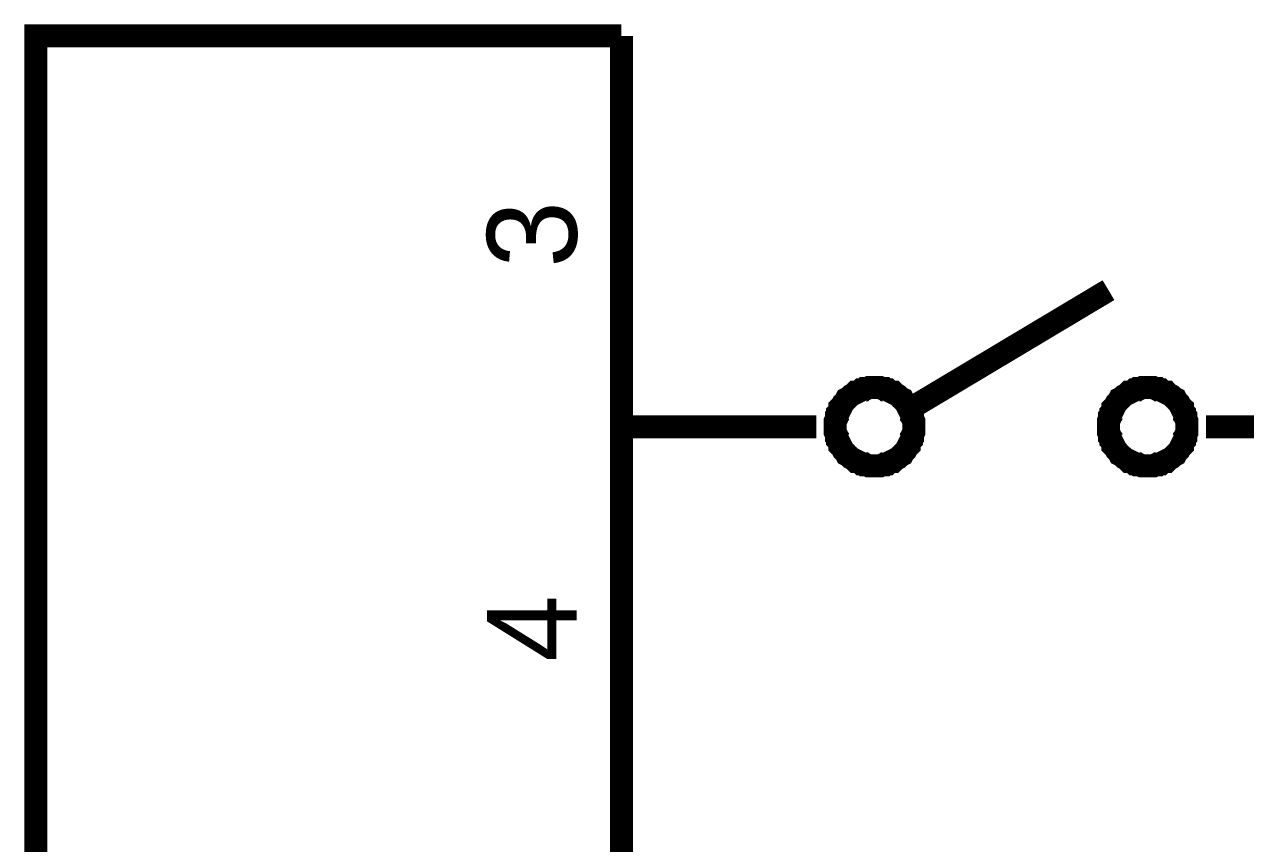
# Model space of a CAD drawing. Header units: inches. Extents: x 0 to 31.5, y 0 to 22.3.
# Drawn here: x 2.197 to 2.823, y 4.786 to 5.206 of the extents above; entities that cross this region are included whole.
import ezdxf

# ---------------------------------------------------------------- set-up
doc = ezdxf.new("R2010")
doc.units = ezdxf.units.IN
doc.header["$MEASUREMENT"] = 0
doc.layers.add('Sheet', color=255, linetype='Continuous')

msp = doc.modelspace()

# ---------------------------------------------------------------- linework, layer by layer
at = {"layer": 'Sheet'}
for points in [[(2.50328, 5.2, 0.0118, 0.0118, 0), (2.203, 5.2, 0.0118, 0.0118, 0), (2.203, 4.69981, 0.0118, 0.0118, 0), (2.50328, 4.69981, 0.0118, 0.0118, 0), (2.50328, 4.79974, 0.0118, 0.0118, 0)], [(2.50328, 4.99958, 0.0118, 0.0118, 0), (2.50328, 5.2, 0.0118, 0.0118, 0)], [(2.50328, 5.09951, 0.0118, 0.0118, 0), (2.50328, 4.99958, 0.0118, 0.0118, 0)], [(2.50328, 5.09951, 0.0118, 0.0118, 0), (2.50328, 5.03978, 0.0118, 0.0118, 0)], [(2.65313, 5.00992, 0.0118, 0.0118, 0), (2.75303, 5.06964, 0.0118, 0.0118, 0)], [(2.61294, 4.99958, 0.0118, 0.0118, 0), (2.61294, 5.00073, 0.0118, 0.0118, 0), (2.61294, 5.00188, 0.0118, 0.0118, 0), (2.61294, 5.00245, 0.0118, 0.0118, 0), (2.61352, 5.0036, 0.0118, 0.0118, 0), (2.61352, 5.00475, 0.0118, 0.0118, 0), (2.61409, 5.00533, 0.0118, 0.0118, 0), (2.61409, 5.00647, 0.0118, 0.0118, 0), (2.61467, 5.00705, 0.0118, 0.0118, 0), (2.61524, 5.0082, 0.0118, 0.0118, 0), (2.61524, 5.00935, 0.0118, 0.0118, 0), (2.61581, 5.00992, 0.0118, 0.0118, 0), (2.61639, 5.01049, 0.0118, 0.0118, 0), (2.61696, 5.01164, 0.0118, 0.0118, 0), (2.61754, 5.01222, 0.0118, 0.0118, 0), (2.61811, 5.01279, 0.0118, 0.0118, 0), (2.61868, 5.01394, 0.0118, 0.0118, 0), (2.61983, 5.01451, 0.0118, 0.0118, 0), (2.62041, 5.01509, 0.0118, 0.0118, 0), (2.62098, 5.01566, 0.0118, 0.0118, 0), (2.62213, 5.01624, 0.0118, 0.0118, 0), (2.6227, 5.01681, 0.0118, 0.0118, 0), (2.62328, 5.01739, 0.0118, 0.0118, 0), (2.62443, 5.01739, 0.0118, 0.0118, 0), (2.62557, 5.01796, 0.0118, 0.0118, 0), (2.62615, 5.01853, 0.0118, 0.0118, 0), (2.6273, 5.01853, 0.0118, 0.0118, 0), (2.62787, 5.01911, 0.0118, 0.0118, 0), (2.62902, 5.01911, 0.0118, 0.0118, 0), (2.63017, 5.01968, 0.0118, 0.0118, 0), (2.63074, 5.01968, 0.0118, 0.0118, 0), (2.63189, 5.01968, 0.0118, 0.0118, 0), (2.63304, 5.01968, 0.0118, 0.0118, 0)], [(2.63304, 5.01968, 0.0118, 0.0118, 0), (2.63304, 5.01968, 0.0118, 0.0118, 0)], [(2.63304, 5.01968, 0.0118, 0.0118, 0), (2.63419, 5.01968, 0.0118, 0.0118, 0), (2.63533, 5.01968, 0.0118, 0.0118, 0), (2.63591, 5.01968, 0.0118, 0.0118, 0), (2.63706, 5.01911, 0.0118, 0.0118, 0), (2.63821, 5.01911, 0.0118, 0.0118, 0), (2.63878, 5.01853, 0.0118, 0.0118, 0), (2.63993, 5.01853, 0.0118, 0.0118, 0), (2.6405, 5.01796, 0.0118, 0.0118, 0), (2.64165, 5.01739, 0.0118, 0.0118, 0), (2.6428, 5.01739, 0.0118, 0.0118, 0), (2.64337, 5.01681, 0.0118, 0.0118, 0), (2.64395, 5.01624, 0.0118, 0.0118, 0), (2.6451, 5.01566, 0.0118, 0.0118, 0), (2.64567, 5.01509, 0.0118, 0.0118, 0), (2.64624, 5.01451, 0.0118, 0.0118, 0), (2.64739, 5.01394, 0.0118, 0.0118, 0), (2.64797, 5.01279, 0.0118, 0.0118, 0), (2.64854, 5.01222, 0.0118, 0.0118, 0), (2.64911, 5.01164, 0.0118, 0.0118, 0), (2.64969, 5.01049, 0.0118, 0.0118, 0), (2.65026, 5.00992, 0.0118, 0.0118, 0), (2.65084, 5.00935, 0.0118, 0.0118, 0), (2.65084, 5.0082, 0.0118, 0.0118, 0), (2.65141, 5.00705, 0.0118, 0.0118, 0), (2.65198, 5.00647, 0.0118, 0.0118, 0), (2.65198, 5.00533, 0.0118, 0.0118, 0), (2.65256, 5.00475, 0.0118, 0.0118, 0), (2.65256, 5.0036, 0.0118, 0.0118, 0), (2.65313, 5.00245, 0.0118, 0.0118, 0), (2.65313, 5.00188, 0.0118, 0.0118, 0), (2.65313, 5.00073, 0.0118, 0.0118, 0), (2.65313, 4.99958, 0.0118, 0.0118, 0)], [(2.75303, 4.99958, 0.0118, 0.0118, 0), (2.75303, 5.00073, 0.0118, 0.0118, 0), (2.75303, 5.00188, 0.0118, 0.0118, 0), (2.75303, 5.00245, 0.0118, 0.0118, 0), (2.75361, 5.0036, 0.0118, 0.0118, 0), (2.75361, 5.00475, 0.0118, 0.0118, 0), (2.75418, 5.00533, 0.0118, 0.0118, 0), (2.75418, 5.00647, 0.0118, 0.0118, 0), (2.75476, 5.00705, 0.0118, 0.0118, 0), (2.75533, 5.0082, 0.0118, 0.0118, 0), (2.75533, 5.00935, 0.0118, 0.0118, 0), (2.75591, 5.00992, 0.0118, 0.0118, 0), (2.75648, 5.01049, 0.0118, 0.0118, 0), (2.75705, 5.01164, 0.0118, 0.0118, 0), (2.75763, 5.01222, 0.0118, 0.0118, 0), (2.7582, 5.01279, 0.0118, 0.0118, 0), (2.75878, 5.01394, 0.0118, 0.0118, 0), (2.75992, 5.01451, 0.0118, 0.0118, 0), (2.7605, 5.01509, 0.0118, 0.0118, 0), (2.76107, 5.01566, 0.0118, 0.0118, 0), (2.76222, 5.01624, 0.0118, 0.0118, 0), (2.7628, 5.01681, 0.0118, 0.0118, 0), (2.76337, 5.01739, 0.0118, 0.0118, 0), (2.76452, 5.01739, 0.0118, 0.0118, 0), (2.76567, 5.01796, 0.0118, 0.0118, 0), (2.76624, 5.01853, 0.0118, 0.0118, 0), (2.76739, 5.01853, 0.0118, 0.0118, 0), (2.76796, 5.01911, 0.0118, 0.0118, 0), (2.76911, 5.01911, 0.0118, 0.0118, 0), (2.77026, 5.01968, 0.0118, 0.0118, 0), (2.77083, 5.01968, 0.0118, 0.0118, 0), (2.77198, 5.01968, 0.0118, 0.0118, 0), (2.77313, 5.01968, 0.0118, 0.0118, 0)], [(2.77313, 5.01968, 0.0118, 0.0118, 0), (2.77313, 5.01968, 0.0118, 0.0118, 0)], [(2.77313, 5.01968, 0.0118, 0.0118, 0), (2.77428, 5.01968, 0.0118, 0.0118, 0), (2.77543, 5.01968, 0.0118, 0.0118, 0), (2.776, 5.01968, 0.0118, 0.0118, 0), (2.77715, 5.01911, 0.0118, 0.0118, 0), (2.7783, 5.01911, 0.0118, 0.0118, 0), (2.77887, 5.01853, 0.0118, 0.0118, 0), (2.78002, 5.01853, 0.0118, 0.0118, 0), (2.78059, 5.01796, 0.0118, 0.0118, 0), (2.78174, 5.01739, 0.0118, 0.0118, 0), (2.78289, 5.01739, 0.0118, 0.0118, 0), (2.78346, 5.01681, 0.0118, 0.0118, 0), (2.78404, 5.01624, 0.0118, 0.0118, 0), (2.78519, 5.01566, 0.0118, 0.0118, 0), (2.78576, 5.01509, 0.0118, 0.0118, 0), (2.78634, 5.01451, 0.0118, 0.0118, 0), (2.78748, 5.01394, 0.0118, 0.0118, 0), (2.78806, 5.01279, 0.0118, 0.0118, 0), (2.78863, 5.01222, 0.0118, 0.0118, 0), (2.78921, 5.01164, 0.0118, 0.0118, 0), (2.78978, 5.01049, 0.0118, 0.0118, 0), (2.79035, 5.00992, 0.0118, 0.0118, 0), (2.79093, 5.00935, 0.0118, 0.0118, 0), (2.79093, 5.0082, 0.0118, 0.0118, 0), (2.7915, 5.00705, 0.0118, 0.0118, 0), (2.79208, 5.00647, 0.0118, 0.0118, 0), (2.79208, 5.00533, 0.0118, 0.0118, 0), (2.79265, 5.00475, 0.0118, 0.0118, 0), (2.79265, 5.0036, 0.0118, 0.0118, 0), (2.79323, 5.00245, 0.0118, 0.0118, 0), (2.79323, 5.00188, 0.0118, 0.0118, 0), (2.79323, 5.00073, 0.0118, 0.0118, 0), (2.79323, 4.99958, 0.0118, 0.0118, 0)], [(2.50328, 4.99958, 0.0118, 0.0118, 0), (2.50328, 4.79974, 0.0118, 0.0118, 0)], [(2.50328, 4.99958, 0.0118, 0.0118, 0), (2.60318, 4.99958, 0.0118, 0.0118, 0)], [(2.50328, 4.89966, 0.0118, 0.0118, 0), (2.50328, 4.99958, 0.0118, 0.0118, 0)], [(2.63304, 4.97948, 0.0118, 0.0118, 0), (2.63189, 4.97948, 0.0118, 0.0118, 0), (2.63074, 4.97948, 0.0118, 0.0118, 0), (2.63017, 4.97948, 0.0118, 0.0118, 0), (2.62902, 4.98006, 0.0118, 0.0118, 0), (2.62787, 4.98006, 0.0118, 0.0118, 0), (2.6273, 4.98063, 0.0118, 0.0118, 0), (2.62615, 4.98063, 0.0118, 0.0118, 0), (2.62557, 4.98121, 0.0118, 0.0118, 0), (2.62443, 4.98178, 0.0118, 0.0118, 0), (2.62328, 4.98178, 0.0118, 0.0118, 0), (2.6227, 4.98235, 0.0118, 0.0118, 0), (2.62213, 4.98293, 0.0118, 0.0118, 0), (2.62098, 4.9835, 0.0118, 0.0118, 0), (2.62041, 4.98408, 0.0118, 0.0118, 0), (2.61983, 4.98465, 0.0118, 0.0118, 0), (2.61868, 4.98523, 0.0118, 0.0118, 0), (2.61811, 4.98637, 0.0118, 0.0118, 0), (2.61754, 4.98695, 0.0118, 0.0118, 0), (2.61696, 4.98752, 0.0118, 0.0118, 0), (2.61639, 4.98867, 0.0118, 0.0118, 0), (2.61581, 4.98925, 0.0118, 0.0118, 0), (2.61524, 4.98982, 0.0118, 0.0118, 0), (2.61524, 4.99097, 0.0118, 0.0118, 0), (2.61467, 4.99212, 0.0118, 0.0118, 0), (2.61409, 4.99269, 0.0118, 0.0118, 0), (2.61409, 4.99384, 0.0118, 0.0118, 0), (2.61352, 4.99441, 0.0118, 0.0118, 0), (2.61352, 4.99556, 0.0118, 0.0118, 0), (2.61294, 4.99671, 0.0118, 0.0118, 0), (2.61294, 4.99729, 0.0118, 0.0118, 0), (2.61294, 4.99843, 0.0118, 0.0118, 0), (2.61294, 4.99958, 0.0118, 0.0118, 0)], [(2.61294, 4.99958, 0.0118, 0.0118, 0), (2.61294, 4.99958, 0.0118, 0.0118, 0)], [(2.65313, 4.99958, 0.0118, 0.0118, 0), (2.65313, 4.99843, 0.0118, 0.0118, 0), (2.65313, 4.99729, 0.0118, 0.0118, 0), (2.65313, 4.99671, 0.0118, 0.0118, 0), (2.65256, 4.99556, 0.0118, 0.0118, 0), (2.65256, 4.99441, 0.0118, 0.0118, 0), (2.65198, 4.99384, 0.0118, 0.0118, 0), (2.65198, 4.99269, 0.0118, 0.0118, 0), (2.65141, 4.99212, 0.0118, 0.0118, 0), (2.65084, 4.99097, 0.0118, 0.0118, 0), (2.65084, 4.98982, 0.0118, 0.0118, 0), (2.65026, 4.98925, 0.0118, 0.0118, 0), (2.64969, 4.98867, 0.0118, 0.0118, 0), (2.64911, 4.98752, 0.0118, 0.0118, 0), (2.64854, 4.98695, 0.0118, 0.0118, 0), (2.64797, 4.98637, 0.0118, 0.0118, 0), (2.64739, 4.98523, 0.0118, 0.0118, 0), (2.64624, 4.98465, 0.0118, 0.0118, 0), (2.64567, 4.98408, 0.0118, 0.0118, 0), (2.6451, 4.9835, 0.0118, 0.0118, 0), (2.64395, 4.98293, 0.0118, 0.0118, 0), (2.64337, 4.98235, 0.0118, 0.0118, 0), (2.6428, 4.98178, 0.0118, 0.0118, 0), (2.64165, 4.98178, 0.0118, 0.0118, 0), (2.6405, 4.98121, 0.0118, 0.0118, 0), (2.63993, 4.98063, 0.0118, 0.0118, 0), (2.63878, 4.98063, 0.0118, 0.0118, 0), (2.63821, 4.98006, 0.0118, 0.0118, 0), (2.63706, 4.98006, 0.0118, 0.0118, 0), (2.63591, 4.97948, 0.0118, 0.0118, 0), (2.63533, 4.97948, 0.0118, 0.0118, 0), (2.63419, 4.97948, 0.0118, 0.0118, 0), (2.63304, 4.97948, 0.0118, 0.0118, 0)], [(2.65313, 4.99958, 0.0118, 0.0118, 0), (2.65313, 4.99958, 0.0118, 0.0118, 0), (2.65313, 4.99958, 0.0118, 0.0118, 0), (2.65313, 4.99958, 0.0118, 0.0118, 0), (2.65313, 4.99958, 0.0118, 0.0118, 0), (2.65313, 4.99958, 0.0118, 0.0118, 0), (2.65313, 4.99958, 0.0118, 0.0118, 0), (2.65313, 4.99958, 0.0118, 0.0118, 0), (2.65313, 4.99958, 0.0118, 0.0118, 0), (2.65313, 4.99958, 0.0118, 0.0118, 0), (2.65313, 4.99958, 0.0118, 0.0118, 0), (2.65313, 4.99958, 0.0118, 0.0118, 0), (2.65313, 4.99958, 0.0118, 0.0118, 0), (2.65313, 4.99958, 0.0118, 0.0118, 0), (2.65313, 4.99958, 0.0118, 0.0118, 0), (2.65313, 4.99958, 0.0118, 0.0118, 0), (2.65313, 4.99958, 0.0118, 0.0118, 0), (2.65313, 4.99958, 0.0118, 0.0118, 0), (2.65313, 4.99958, 0.0118, 0.0118, 0), (2.65313, 4.99958, 0.0118, 0.0118, 0), (2.65313, 4.99958, 0.0118, 0.0118, 0), (2.65313, 4.99958, 0.0118, 0.0118, 0), (2.65313, 4.99958, 0.0118, 0.0118, 0), (2.65313, 4.99958, 0.0118, 0.0118, 0), (2.65313, 4.99958, 0.0118, 0.0118, 0), (2.65313, 4.99958, 0.0118, 0.0118, 0), (2.65313, 4.99958, 0.0118, 0.0118, 0), (2.65313, 4.99958, 0.0118, 0.0118, 0), (2.65313, 4.99958, 0.0118, 0.0118, 0), (2.65313, 4.99958, 0.0118, 0.0118, 0), (2.65313, 4.99958, 0.0118, 0.0118, 0), (2.65313, 4.99958, 0.0118, 0.0118, 0), (2.65313, 4.99958, 0.0118, 0.0118, 0)], [(2.65313, 4.99958, 0.0118, 0.0118, 0), (2.65313, 4.99958, 0.0118, 0.0118, 0)], [(2.77313, 4.97948, 0.0118, 0.0118, 0), (2.77198, 4.97948, 0.0118, 0.0118, 0), (2.77083, 4.97948, 0.0118, 0.0118, 0), (2.77026, 4.97948, 0.0118, 0.0118, 0), (2.76911, 4.98006, 0.0118, 0.0118, 0), (2.76796, 4.98006, 0.0118, 0.0118, 0), (2.76739, 4.98063, 0.0118, 0.0118, 0), (2.76624, 4.98063, 0.0118, 0.0118, 0), (2.76567, 4.98121, 0.0118, 0.0118, 0), (2.76452, 4.98178, 0.0118, 0.0118, 0), (2.76337, 4.98178, 0.0118, 0.0118, 0), (2.7628, 4.98235, 0.0118, 0.0118, 0), (2.76222, 4.98293, 0.0118, 0.0118, 0), (2.76107, 4.9835, 0.0118, 0.0118, 0), (2.7605, 4.98408, 0.0118, 0.0118, 0), (2.75992, 4.98465, 0.0118, 0.0118, 0), (2.75878, 4.98523, 0.0118, 0.0118, 0), (2.7582, 4.98637, 0.0118, 0.0118, 0), (2.75763, 4.98695, 0.0118, 0.0118, 0), (2.75705, 4.98752, 0.0118, 0.0118, 0), (2.75648, 4.98867, 0.0118, 0.0118, 0), (2.75591, 4.98925, 0.0118, 0.0118, 0), (2.75533, 4.98982, 0.0118, 0.0118, 0), (2.75533, 4.99097, 0.0118, 0.0118, 0), (2.75476, 4.99212, 0.0118, 0.0118, 0), (2.75418, 4.99269, 0.0118, 0.0118, 0), (2.75418, 4.99384, 0.0118, 0.0118, 0), (2.75361, 4.99441, 0.0118, 0.0118, 0), (2.75361, 4.99556, 0.0118, 0.0118, 0), (2.75303, 4.99671, 0.0118, 0.0118, 0), (2.75303, 4.99729, 0.0118, 0.0118, 0), (2.75303, 4.99843, 0.0118, 0.0118, 0), (2.75303, 4.99958, 0.0118, 0.0118, 0)], [(2.75303, 4.99958, 0.0118, 0.0118, 0), (2.75303, 4.99958, 0.0118, 0.0118, 0)], [(2.79323, 4.99958, 0.0118, 0.0118, 0), (2.79323, 4.99843, 0.0118, 0.0118, 0), (2.79323, 4.99729, 0.0118, 0.0118, 0), (2.79323, 4.99671, 0.0118, 0.0118, 0), (2.79265, 4.99556, 0.0118, 0.0118, 0), (2.79265, 4.99441, 0.0118, 0.0118, 0), (2.79208, 4.99384, 0.0118, 0.0118, 0), (2.79208, 4.99269, 0.0118, 0.0118, 0), (2.7915, 4.99212, 0.0118, 0.0118, 0), (2.79093, 4.99097, 0.0118, 0.0118, 0), (2.79093, 4.98982, 0.0118, 0.0118, 0), (2.79035, 4.98925, 0.0118, 0.0118, 0), (2.78978, 4.98867, 0.0118, 0.0118, 0), (2.78921, 4.98752, 0.0118, 0.0118, 0), (2.78863, 4.98695, 0.0118, 0.0118, 0), (2.78806, 4.98637, 0.0118, 0.0118, 0), (2.78748, 4.98523, 0.0118, 0.0118, 0), (2.78634, 4.98465, 0.0118, 0.0118, 0), (2.78576, 4.98408, 0.0118, 0.0118, 0), (2.78519, 4.9835, 0.0118, 0.0118, 0), (2.78404, 4.98293, 0.0118, 0.0118, 0), (2.78346, 4.98235, 0.0118, 0.0118, 0), (2.78289, 4.98178, 0.0118, 0.0118, 0), (2.78174, 4.98178, 0.0118, 0.0118, 0), (2.78059, 4.98121, 0.0118, 0.0118, 0), (2.78002, 4.98063, 0.0118, 0.0118, 0), (2.77887, 4.98063, 0.0118, 0.0118, 0), (2.7783, 4.98006, 0.0118, 0.0118, 0), (2.77715, 4.98006, 0.0118, 0.0118, 0), (2.776, 4.97948, 0.0118, 0.0118, 0), (2.77543, 4.97948, 0.0118, 0.0118, 0), (2.77428, 4.97948, 0.0118, 0.0118, 0), (2.77313, 4.97948, 0.0118, 0.0118, 0)], [(2.79323, 4.99958, 0.0118, 0.0118, 0), (2.79323, 4.99958, 0.0118, 0.0118, 0), (2.79323, 4.99958, 0.0118, 0.0118, 0), (2.79323, 4.99958, 0.0118, 0.0118, 0), (2.79323, 4.99958, 0.0118, 0.0118, 0), (2.79323, 4.99958, 0.0118, 0.0118, 0), (2.79323, 4.99958, 0.0118, 0.0118, 0), (2.79323, 4.99958, 0.0118, 0.0118, 0), (2.79323, 4.99958, 0.0118, 0.0118, 0), (2.79323, 4.99958, 0.0118, 0.0118, 0), (2.79323, 4.99958, 0.0118, 0.0118, 0), (2.79323, 4.99958, 0.0118, 0.0118, 0), (2.79323, 4.99958, 0.0118, 0.0118, 0), (2.79323, 4.99958, 0.0118, 0.0118, 0), (2.79323, 4.99958, 0.0118, 0.0118, 0), (2.79323, 4.99958, 0.0118, 0.0118, 0), (2.79323, 4.99958, 0.0118, 0.0118, 0), (2.79323, 4.99958, 0.0118, 0.0118, 0), (2.79323, 4.99958, 0.0118, 0.0118, 0), (2.79323, 4.99958, 0.0118, 0.0118, 0), (2.79323, 4.99958, 0.0118, 0.0118, 0), (2.79323, 4.99958, 0.0118, 0.0118, 0), (2.79323, 4.99958, 0.0118, 0.0118, 0), (2.79323, 4.99958, 0.0118, 0.0118, 0), (2.79323, 4.99958, 0.0118, 0.0118, 0), (2.79323, 4.99958, 0.0118, 0.0118, 0), (2.79323, 4.99958, 0.0118, 0.0118, 0), (2.79323, 4.99958, 0.0118, 0.0118, 0), (2.79323, 4.99958, 0.0118, 0.0118, 0), (2.79323, 4.99958, 0.0118, 0.0118, 0), (2.79323, 4.99958, 0.0118, 0.0118, 0), (2.79323, 4.99958, 0.0118, 0.0118, 0), (2.79323, 4.99958, 0.0118, 0.0118, 0)], [(2.79323, 4.99958, 0.0118, 0.0118, 0), (2.79323, 4.99958, 0.0118, 0.0118, 0)], [(2.90289, 4.99958, 0.0118, 0.0118, 0), (2.80299, 4.99958, 0.0118, 0.0118, 0)], [(2.50328, 4.89966, 0.0118, 0.0118, 0), (2.50328, 4.95996, 0.0118, 0.0118, 0)]]:
    msp.add_lwpolyline(points, format="xyseb", dxfattribs=at)

# ---------------------------------------------------------------- texts
for s, p in [('3', (2.48031, 5.08113)), ('4', (2.48031, 4.87899))]:
    msp.add_text(s, height=0.04594, rotation=90, dxfattribs=at).set_placement(p)

doc.saveas('drawing.dxf')
